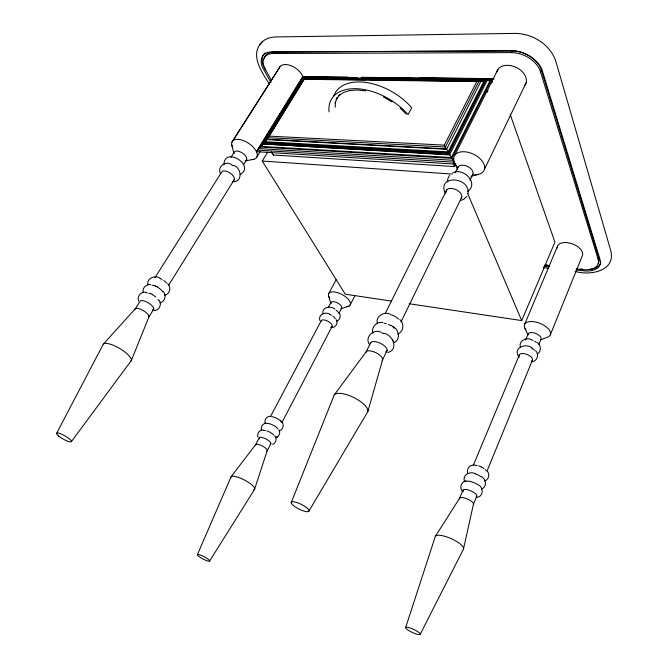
<?xml version="1.0" encoding="UTF-8"?>
<svg xmlns="http://www.w3.org/2000/svg" width="668" height="668" viewBox="0 0 668 668"><rect width="100%" height="100%" fill="white"/><g stroke="black" fill="none" stroke-linecap="round" stroke-linejoin="round"><path stroke-width="1" d="M335.236 107.231L335.361 102.037L335.269 102.997L337.106 97.728L336.104 99.432L340.212 94.313L338.793 95.616L343.87 92.343L350.333 90.372L349.564 90.564L357.246 89.98L365.738 90.881M467.934 193.653C470.831 176.811 436.772 174.248 445.189 193.261M256.42 151.686L257.03 150.584A2.622 2.163 -22.6 0 1 257.689 150.141L303.138 77.162L302.796 76.511L256.42 151.686L455.15 164.086L449.706 154.567L487.323 80.21L303.548 77.956L261.33 146.392L260.228 147.035A2.63 2.163 -22.9 0 0 259.568 147.486L258.959 148.588L452.962 160.27L453.898 158.408M420.23 634.324A8.041 1.653 25 0 0 409.968 627.937A8.041 1.653 25 0 0 408.632 630.475A8.041 1.653 25 0 0 420.23 634.324L463.467 549.104L473.42 504.34L476.743 496.224M367.909 411.279L382.614 359.685M405.651 627.519L435.302 536.462L459.576 498.245L462.941 490.162M448.929 153.389L446.616 149.248L266.808 139.57L268.352 136.857A3.449 2.856 -24.3 0 1 269.187 136.113L304.241 79.3L476.835 81.563A3.816 2.897 -40.7 0 1 477.979 81.229L482.438 81.529L485.235 80.477L485.494 81.212L448.929 153.389L264.445 143.01L264.052 142.368L266.415 140.464L304.107 79.024L303.138 77.171M576.501 268.87L582.705 269.588A20.658 11.515 20 0 0 598.136 259.176L598.762 257.589L541.364 70.107A24.624 17.226 24.9 0 0 512.156 50.885L274.105 52.029A21.702 12.65 35.3 0 0 264.269 58.542M291.173 502.678L333.649 396.45A18.829 6.897 26.4 0 1 353.706 397.485A18.829 6.897 26.4 0 1 367.074 412.874L308.741 511.404A9.903 2.614 26.6 0 1 293.795 505.876A9.903 2.614 26.6 0 1 297.794 502.854A9.903 2.614 26.6 0 1 308.741 511.404M550.265 334.952L582.312 255.861A13.31 7.457 20.4 0 0 582.705 253.932L582.22 251.786A13.31 7.457 20.4 0 0 567.984 242.751A13.31 7.457 20.4 0 0 557.229 248.095M486.955 471.274L532.421 360.161M538.867 344.412L540.996 339.21A6.964 3.348 21.7 0 0 535.068 333.182A6.964 3.348 21.7 0 0 527.987 334.827M473.303 465.337L519.412 354.8M525.591 339.979L528.104 333.942M524.555 324.489L557.546 246.15M409.217 303.748L521.708 320.582L554.933 242.117L510.16 114.278M197.427 554.599L231.078 476.793L255.669 444.571L259.343 437.64M598.136 259.176L540.537 71.843L541.364 70.107M484.475 169.271L526.159 82.732M387.148 350.383L382.179 360.57A9.185 3.799 26.2 0 0 375.842 352.662A9.185 3.799 26.2 0 0 365.83 352.587M400.917 322.093L461.772 197.11M470.013 180.176L473.069 173.905M370.84 342.425L366.239 351.677L334.334 394.788M385.311 313.334L446.725 189.887M455.259 172.728L458.206 166.791M455.768 163.794L454.382 166.574L273.212 154.993M265.446 69.873A21.718 12.634 35.2 0 1 273.145 53.515L511.287 52.613L512.156 50.885M454.841 155.101L497.944 69.38M487.055 92.418L487.991 90.556M491.723 83.116L492.658 81.262M481.043 81.02L446.616 149.248M266.615 139.245L446.458 148.897L444.303 145.123L476.835 81.563M349.99 305.259L354.775 296.024M270.791 443.886L267.167 450.825L254.5 489.452L209.61 561.078A6.914 1.278 27.4 0 1 199.615 557.003A6.914 1.278 27.4 0 1 201.352 555.417A6.914 1.278 27.4 0 1 209.61 561.078M282.005 422.41L332.046 326.535M338.868 313.476L341.573 308.299M56.563 433.465L102.864 344.98A16.299 4.926 30.5 0 1 119.964 348.638A16.299 4.926 30.5 0 1 130.536 361.538M270.69 416.206L321.325 320.548M328.23 307.514L330.961 302.345M328.84 293.386L336.188 279.6M260.971 43.186C249.79 55.845 262.674 73.213 269.404 84.201M391.665 301.126L345.231 294.179L262.248 161.038L267.701 152.137M257.021 156.721L260.278 151.444M264.052 142.368L448.62 152.68L485.235 80.477L303.689 78.223L261.33 146.392L451.334 157.531L490.262 80.31L491.506 79.667A2.922 2.196 -41.3 0 1 492.299 79.325L493.343 79.283M292.642 97.328L294.271 94.689M301.326 83.266L302.955 80.636M153.79 309.092L148.964 316.849L131.329 360.52L71.493 441.473M168.578 285.303L234.326 179.542M243.62 164.595L246.684 159.66M154.926 277.738L221.525 172.286A7.398 3.565 32.9 0 1 229.934 172.937A7.398 3.565 32.9 0 1 233.8 180.302M230.936 157.389L234.042 152.471M231.846 142.376L279.14 68.086A13.953 8.141 34.8 0 1 289.319 65.122A13.953 8.141 34.8 0 1 301.819 74.465L303.088 77.187M232.89 140.739L280.284 66.291M273.145 53.515L274.105 52.029M466.732 196.417L463.792 199.306L460.928 200.392M449.514 175.258L447.744 178.974L447.669 181.997M103.565 343.895L135.454 308.599M261.464 42.669C265.071 38.602 270.69 37.057 275.967 36.949L515.02 33.4C532.396 33.475 550.19 44.355 555.801 61.214L610.794 250.784C615.938 271.392 589.585 275.876 575.156 271.375M259.735 44.522L262.691 41.349M276.928 437.081C279.541 435.87 280.468 432.271 279.04 429.841M467.558 191.541C479.465 183.299 463.308 167.159 452.695 172.87M464.97 481.294C460.987 482.288 459.5 487.665 461.98 490.813M394.27 342.601C400.733 339.453 399.122 329.984 393.377 326.902M537.239 353.965C541.773 351.585 541.13 344.847 537.03 342.317M275.383 437.682L276.978 437.047M276.201 437.482L277.754 436.613M272.619 444.37C276.126 443.21 277.337 438.266 274.657 435.678M397.677 334.075C403.722 331.946 404.566 323.496 399.848 319.546M336.797 321.183C339.678 320.064 341.114 316.373 339.645 313.643M240.154 174.54C256.069 165.413 223.922 145.774 223.98 164.779M540.395 339.995L547.1 337.298A13.878 6.763 21.6 0 0 547.359 327.846A13.878 6.763 21.6 0 0 529.958 321.592A13.878 6.763 21.6 0 0 525.891 329.683M164.645 295.231C169.881 294.287 171.542 287.14 167.66 283.666M159.928 302.829C165.171 301.903 166.85 294.722 162.917 291.273M348.779 306.186L340.981 308.758A6.095 2.672 27.7 0 0 337.14 302.754A6.095 2.672 27.7 0 0 330.902 303.848L328.731 296.417M481.327 489.001C487.231 487.373 486.429 478.939 481.361 476.668M484.592 481.01C488.567 480.025 490.07 474.664 487.632 471.499M465.304 481.202L470.239 481.277M464.043 481.561L466.139 480.952M476.852 497.351C483.599 496.716 483.791 487.156 478.063 484.692M470.898 176.26L478.23 174.423M278.948 430.843C282.948 430.259 284.718 424.79 281.821 421.959M332.38 327.57C335.962 327.236 338.192 322.861 336.463 319.747M532.304 361.755C537.439 361.037 539.327 354.073 535.569 350.633M387.749 352.529C398.988 349.581 392.951 334.935 383.883 333.223M245.206 160.938L254.024 159.268M154.216 310.62C159.093 310.511 162.115 304.424 159.31 300.45M270.298 416.273C266.699 416.097 263.751 420.205 265.296 423.504M266.691 423.086C263.092 422.894 260.128 427.019 261.689 430.309M263.058 429.95C259.501 429.741 256.545 433.766 257.998 437.039M232.798 181.688C243.052 182.189 241.716 167.601 233.332 165.305M150.718 284.518C146.292 283.791 142.033 288.083 143.144 292.5M145.883 292.175C141.09 291.298 136.589 296.525 138.627 301.068M394.178 77.521L494.086 78.657M302.863 76.645L347.677 77.154M361.229 77.304L406.044 77.814M419.587 77.972L465.446 78.498M478.998 78.649L493.585 78.816M352.996 77.48L303.005 76.903L257.689 150.133L454.056 162.174M361.321 77.58L411.313 78.156M419.646 78.248L470.681 78.841M479.014 78.941L493.594 79.108M314.586 77.296L357.255 77.797M371.825 77.972L416.573 78.498M429.065 78.64L472.777 79.158M486.304 79.317L493.594 79.4M303.581 78.014L342.175 78.49M347.385 78.548L396.4 79.15M401.618 79.216L450.633 79.818M455.852 79.884L490.262 80.31L488.166 80.728L487.323 80.21M303.548 77.956L320.331 78.49M347.318 78.824L374.314 79.166M401.301 79.5L427.253 79.826M456.319 80.185L481.227 80.494M314.511 79.158L304.216 79.216L303.965 78.757L483.991 81.12L448.086 151.853L265.154 141.725L303.965 78.757L304.241 79.3M318.669 79.216L365.505 79.826M370.707 79.893L417.542 80.494M421.7 80.552L468.535 81.154M473.737 81.22L478.939 81.287L445.381 147.01L267.893 137.683M382.923 322.544C376.902 321.25 370.832 327.195 372.919 333.223M269.179 136.113L444.303 145.123M449.706 154.567L262.774 143.929L449.856 154.926M262.248 161.038L452.328 174.047M475.065 465.07C470.598 464.06 466.214 468.519 467.633 472.952M545.597 264.837L547.66 265.079M580.701 268.912L582.763 269.154M544.462 265.138L549.63 265.739M543.919 266.24L549.088 266.841M575.941 269.989L585.819 271.033A22.729 12.667 20 0 0 600.499 261.221L541.823 69.121A27.121 18.921 24.9 0 0 514.026 50.826L269.847 52.004A23.898 13.894 35.2 0 0 262.633 67.56L270.957 82.481M543.176 267.609L548.328 268.219M531.018 339.411C526.025 337.19 518.635 341.039 520.322 347.018M390.003 314.01C384.016 311.438 375.692 316.131 377.236 323.095M380.985 332.221C373.203 328.364 364.01 337.799 369.746 344.947M475.566 473.812C470.23 470.589 461.479 475.24 464.761 481.745M231.203 164.278C225.183 160.554 216.749 167.192 220.574 173.705M329.975 314.311C325.483 311.271 317.801 314.67 319.863 320.582M159.978 278.189C154.926 274.832 146.442 278.18 147.945 284.919M478.864 465.863L480.918 466.64M532.346 348.145C526.81 343.076 514.076 346.65 517.867 355.326M334.81 309C330.693 305.694 322.051 306.837 322.861 313.392M155.193 285.795L157.247 286.797M150.375 293.461L152.438 294.471M383.465 96.96L392.166 101.962M390.822 325.249L393.026 326.669M280.309 420.473L281.403 421.5M400.048 107.949L406.227 114.086M518.276 355.96L519.228 357.263M271.266 151.795L273.429 155.352M271.6 80.736L263.576 66.09A23.873 13.919 35.3 0 1 265.188 52.855M392.433 339.553L392.868 340.388M393.277 341.214L393.778 342.183M454.774 163.209L457.304 168.921M524.981 328.28L527.895 334.885M453.188 163.785L454.415 166.658M467.717 193.628L521.708 320.582M261.33 429.365L261.639 430.175M231.662 144.488L233.95 153.515A7.315 3.674 33.2 0 1 241.616 152.504A7.315 3.674 33.2 0 1 246.141 160.454M146.058 292.843A7.916 2.839 31.1 0 1 147.311 292.851M148.855 293.185A7.916 2.839 31.1 0 1 150.601 293.82M152.421 294.713A7.916 2.839 31.1 0 1 155.786 297.018M158.04 299.464A7.916 2.839 31.1 0 1 158.541 300.525M152.129 285.211A7.882 2.889 31.2 0 1 155.419 286.163M157.231 287.048A7.882 2.889 31.2 0 1 162.808 291.807M160.195 278.564A7.849 2.931 31.3 0 1 161.998 279.449M163.752 280.535A7.849 2.931 31.3 0 1 166.616 283.007M232.355 146.927A14.571 7.415 33.3 0 1 239.261 139.478A14.571 7.415 33.3 0 1 255.744 150.375A14.571 7.415 33.3 0 1 251.502 159.577M148.547 317.425A7.974 2.73 30.9 0 0 143.578 310.754A7.974 2.73 30.9 0 0 135.053 309.192L139.946 301.452A7.949 2.789 31 0 1 149.331 303.522A7.949 2.789 31 0 1 152.496 309.969M231.612 164.921A7.373 3.599 33 0 1 233.316 165.739M329.099 111.923A49.482 29.392 30.5 0 1 356.294 88.694A49.482 29.392 30.5 0 1 408.031 114.604L411.738 107.757A49.29 29.609 30.6 0 0 366.674 82.565A49.29 29.609 30.6 0 0 333.833 95.95M475.658 465.437A7.448 2.655 23.3 0 1 477.244 465.663M480.826 466.823A7.448 2.655 23.3 0 1 484.116 468.644M485.36 469.646A7.448 2.655 23.3 0 1 486.212 470.623M519.303 355.66A7.039 3.248 22 0 1 527.244 354.491A7.039 3.248 22 0 1 531.853 360.837M435.302 536.462A15.439 4.442 24.1 0 1 451.276 538.692A15.439 4.442 24.1 0 1 463.467 549.104M459.559 498.929A7.565 2.472 23.7 0 1 466.623 498.654A7.565 2.472 23.7 0 1 473.42 504.34M463.367 491.715A7.54 2.522 23.6 0 1 469.996 490.512A7.54 2.522 23.6 0 1 476.226 496.708M470.631 481.603A7.507 2.563 23.5 0 1 477.545 484.626M475.716 474.08A7.473 2.614 23.4 0 1 480.843 476.601M531.31 339.853A6.989 3.315 21.8 0 1 533.039 340.438M534.676 341.231A6.989 3.315 21.8 0 1 536.112 342.183M531.795 348.237A7.014 3.282 21.9 0 1 534.367 350.224M511.287 52.613A24.649 17.201 24.9 0 1 540.537 71.843M598.762 257.589A20.641 11.531 20 0 1 598.094 263.676M600.732 263A22.712 12.684 20 0 1 589.042 269.438M263.509 430.442A6.513 2.012 27.5 0 1 265.555 430.526M266.941 430.918A6.513 2.012 27.5 0 1 273.655 434.951M267.125 423.596A6.488 2.054 27.5 0 1 272.845 424.99A6.488 2.054 27.5 0 1 277.88 428.906M271.609 416.698A6.463 2.087 27.6 0 1 279.859 420.339M280.819 421.249A6.463 2.087 27.6 0 1 281.437 422.084M321.116 321.199A6.154 2.588 27.7 0 1 328.915 321.826A6.154 2.588 27.7 0 1 330.56 327.186M330.017 314.578A6.129 2.614 27.7 0 1 331.462 315.279M332.798 316.131A6.129 2.614 27.7 0 1 335.319 318.953M335.996 310.036A6.112 2.647 27.7 0 1 338.501 312.858M329.775 298.27A12.149 5.402 27.8 0 1 333.357 291.874A12.149 5.402 27.8 0 1 348.128 299.072A12.149 5.402 27.8 0 1 346.951 306.637M230.911 477.72A13.335 3.465 27.5 0 1 245.139 480.401A13.335 3.465 27.5 0 1 253.464 489.911M255.552 445.08A6.555 1.937 27.5 0 1 262.674 446.166A6.555 1.937 27.5 0 1 266.641 451.109M259.493 438.843A6.53 1.979 27.5 0 1 265.588 438.792A6.53 1.979 27.5 0 1 270.256 444.178M446.199 192.384A8.417 4.835 25.7 0 1 455.058 189.228A8.417 4.835 25.7 0 1 461.221 198.246M457.647 169.346A8.3 4.96 25.7 0 1 466.514 165.99A8.3 4.96 25.7 0 1 472.501 175.074M456.745 166.157A16.533 10.012 25.6 0 1 461.037 151.87A16.533 10.012 25.6 0 1 483.089 162.424A16.533 10.012 25.6 0 1 474.689 174.74M496.775 71.952A15.715 10.855 25.2 0 1 510.369 65.573A15.715 10.855 25.2 0 1 525.674 76.695L526.426 79.809A15.715 10.855 25.2 0 1 524.881 85.27M370.431 343.352A9.143 3.866 26.2 0 1 381.486 343.886A9.143 3.866 26.2 0 1 385.72 351.894M384.142 323.279A9.051 3.991 26.2 0 1 386.213 323.696M388.392 324.456A9.051 3.991 26.2 0 1 390.538 325.5M393.068 327.203A9.051 3.991 26.2 0 1 394.112 328.13M381.695 332.831A9.093 3.933 26.2 0 1 383.883 333.599M390.68 314.645A9.01 4.058 26.1 0 1 398.546 319.07M491.506 79.667L451.877 158.366L260.228 147.035L303.272 77.43L491.506 79.667M58.625 436.029A8.509 1.837 29.5 0 0 71.192 441.849A8.509 1.837 29.5 0 0 62.274 434.484A8.509 1.837 29.5 0 0 58.625 436.029"/></g></svg>
